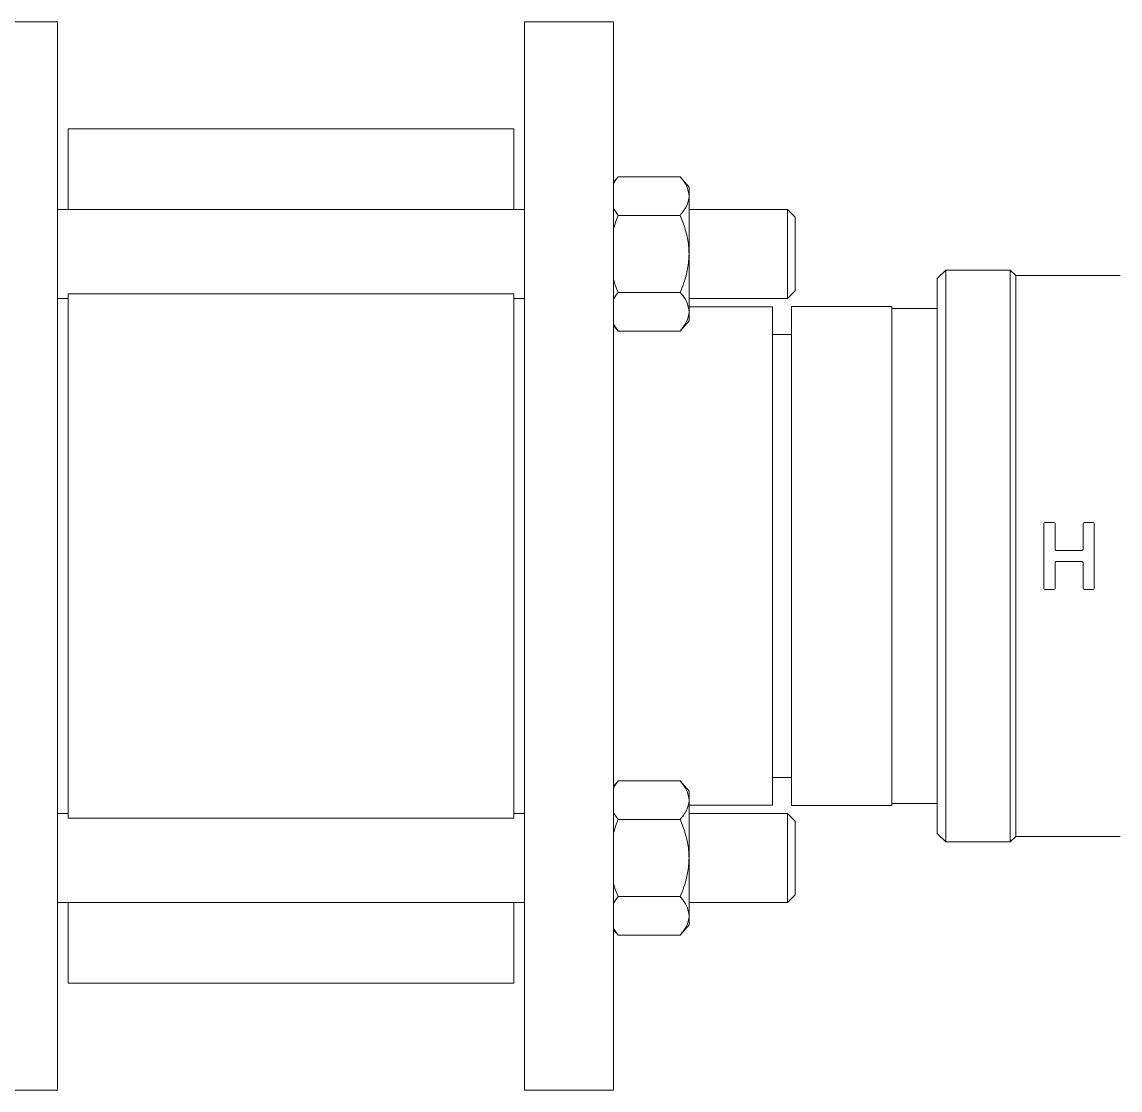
# Model space of a CAD drawing. Extents: x -6836 to 13740, y -142 to 3166.
# Drawn here: x 1485.2 to 1492.72, y 2915.82 to 2923.13 of the extents above; entities that cross this region are included whole.
import ezdxf

# ---------------------------------------------------------------- set-up
doc = ezdxf.new("R2010")
doc.units = 0
doc.header["$LTSCALE"] = 18
doc.header["$MEASUREMENT"] = 0
doc.layers.add('P-EQMT-N', color=3, linetype='Continuous')

# ---------------------------------------------------------------- blocks, each defined once
blk = doc.blocks.new('A$C472C50F8')
at = {"linetype": 'Continuous', "lineweight": 0}
for p, q in [((24.4458, 19.1296), (23.6463, 19.1296)), ((24.4458, 15.4733), (24.4458, 19.1296)), ((28.2531, 19.1296), (27.6438, 19.1296)), ((27.6438, 19.1296), (27.6438, 12.888)), ((28.2531, 19.1296), (28.2531, 12.888)), ((27.5706, 18.3983), (24.5189, 18.3983)), ((24.5189, 18.3983), (24.5189, 17.8463)), ((27.5706, 18.3983), (27.5706, 17.8463)), ((28.2848, 18.0696), (28.2531, 18.0328)), ((28.2848, 18.0696), (28.708, 18.0696)), ((28.7689, 17.9989), (28.708, 18.0696)), ((28.7689, 17.9376), (28.7689, 17.9989)), ((28.7689, 17.5416), (28.7689, 17.9376)), ((27.6438, 17.8463), (24.4458, 17.8463)), ((28.2848, 17.8056), (28.2531, 17.8515)), ((29.4435, 17.8463), (28.7689, 17.8463)), ((29.4963, 17.7936), (29.4435, 17.8463)), ((29.4435, 17.5416), (29.4435, 17.8463)), ((28.2848, 17.8056), (28.708, 17.8056)), ((29.4963, 17.5416), (29.4963, 17.7936)), ((28.7689, 17.1456), (28.7689, 17.5416)), ((29.4435, 17.2369), (29.4435, 17.5416)), ((29.4963, 17.2897), (29.4963, 17.5416)), ((30.5259, 17.431), (30.4683, 17.3734)), ((30.4683, 17.3734), (30.4683, 13.5732)), ((30.9673, 17.431), (30.5259, 17.431)), ((30.5259, 17.431), (30.5259, 13.5156)), ((31.0057, 17.3926), (30.9673, 17.431)), ((30.9673, 17.431), (30.9673, 13.5156)), ((31.7195, 17.3926), (31.0057, 17.3926)), ((31.0057, 17.3926), (31.0057, 13.554)), ((29.4435, 17.2369), (29.4963, 17.2897)), ((24.4458, 17.2369), (24.5189, 17.2369)), ((27.5706, 17.2674), (24.5189, 17.2674)), ((24.5189, 17.2674), (24.5189, 13.6792)), ((27.5706, 17.2674), (27.5706, 13.6792)), ((27.5706, 17.2369), (27.6438, 17.2369)), ((28.2848, 17.2776), (28.708, 17.2776)), ((28.7689, 17.2369), (29.4435, 17.2369)), ((29.3412, 17.1796), (28.7689, 17.1796)), ((28.7689, 17.0843), (28.7689, 17.1456)), ((29.3412, 17.1796), (29.3412, 14.2668)), ((29.4709, 17.1826), (30.1583, 17.1826)), ((29.4709, 17.1256), (29.4709, 17.1826)), ((30.1583, 17.1826), (30.1583, 17.1256)), ((30.4683, 17.1684), (30.1583, 17.1684)), ((28.708, 17.0136), (28.7689, 17.0843)), ((29.4709, 16.2397), (29.4709, 17.1256)), ((30.1583, 16.2397), (30.1583, 17.1256)), ((28.2848, 17.0136), (28.2531, 17.0595)), ((28.2531, 17.0504), (28.2848, 17.0136)), ((28.2848, 17.0136), (28.708, 17.0136)), ((29.4709, 16.9904), (29.3412, 16.9904)), ((29.4709, 16.1019), (29.4709, 16.2397)), ((30.1583, 16.2397), (30.1583, 16.1019)), ((29.4709, 14.8479), (29.4709, 16.1019)), ((30.1583, 14.8479), (30.1583, 16.1019)), ((31.1977, 15.4733), (31.1977, 15.696)), ((31.2053, 15.7036), (31.2668, 15.7036)), ((31.2744, 15.696), (31.2744, 15.5194)), ((31.4664, 15.5194), (31.4664, 15.696)), ((31.474, 15.7036), (31.5355, 15.7036)), ((31.5431, 15.696), (31.5431, 15.4733)), ((31.2821, 15.5117), (31.4587, 15.5117)), ((24.4458, 11.8171), (24.4458, 15.4733)), ((31.1977, 15.2507), (31.1977, 15.4733)), ((31.2744, 15.4273), (31.2744, 15.2507)), ((31.4587, 15.4349), (31.2821, 15.4349)), ((31.4664, 15.2507), (31.4664, 15.4273)), ((31.5431, 15.4733), (31.5431, 15.2507)), ((31.2668, 15.243), (31.2053, 15.243)), ((31.5355, 15.243), (31.474, 15.243)), ((29.4709, 14.7099), (29.4709, 14.8479)), ((30.1583, 14.8479), (30.1583, 14.7099)), ((29.4709, 13.8224), (29.4709, 14.7099)), ((30.1583, 13.8224), (30.1583, 14.7099)), ((29.3412, 14.2668), (29.3412, 13.7671)), ((28.2848, 13.9331), (28.2531, 13.8963)), ((28.2848, 13.9331), (28.708, 13.9331)), ((28.7689, 13.8623), (28.708, 13.9331)), ((29.3412, 13.9562), (29.4709, 13.9562)), ((28.7689, 13.8011), (28.7689, 13.8623)), ((28.7689, 13.405), (28.7689, 13.8011)), ((28.7689, 13.7671), (29.3412, 13.7671)), ((29.4709, 13.7652), (29.4709, 13.8224)), ((29.4709, 13.7641), (29.4709, 13.7652)), ((29.4709, 13.7641), (30.1583, 13.7641)), ((30.1583, 13.8224), (30.1583, 13.7652)), ((30.1583, 13.7783), (30.4683, 13.7783)), ((30.1583, 13.7641), (30.1583, 13.7652)), ((24.5189, 13.7097), (24.4458, 13.7097)), ((27.6438, 13.7097), (27.5706, 13.7097)), ((28.2848, 13.669), (28.2531, 13.7149)), ((29.4435, 13.7097), (28.7689, 13.7097)), ((29.4963, 13.657), (29.4435, 13.7097)), ((29.4435, 13.405), (29.4435, 13.7097)), ((24.5189, 13.6792), (27.5706, 13.6792)), ((28.2848, 13.669), (28.708, 13.669)), ((29.4963, 13.405), (29.4963, 13.657)), ((30.4683, 13.5732), (30.5259, 13.5156)), ((30.9673, 13.5156), (31.0057, 13.554)), ((31.0057, 13.554), (31.7195, 13.554)), ((30.5259, 13.5156), (30.9673, 13.5156)), ((28.7689, 13.009), (28.7689, 13.405)), ((29.4435, 13.1004), (29.4435, 13.405)), ((29.4963, 13.1531), (29.4963, 13.405)), ((24.4458, 13.1004), (27.6438, 13.1004)), ((24.5189, 13.1004), (24.5189, 12.5483)), ((27.5706, 13.1004), (27.5706, 12.5483)), ((28.2848, 13.141), (28.708, 13.141)), ((28.7689, 13.1004), (29.4435, 13.1004)), ((29.4435, 13.1004), (29.4963, 13.1531)), ((28.7689, 12.9478), (28.7689, 13.009)), ((28.708, 12.877), (28.7689, 12.9478)), ((27.6438, 12.888), (27.6438, 11.8171)), ((28.2848, 12.877), (28.2531, 12.9229)), ((28.2531, 12.9138), (28.2848, 12.877)), ((28.2531, 12.888), (28.2531, 11.8171)), ((28.2848, 12.877), (28.708, 12.877)), ((24.5189, 12.5483), (27.5706, 12.5483)), ((23.6463, 11.8171), (24.4458, 11.8171)), ((27.6438, 11.8171), (28.2531, 11.8171))]:
    blk.add_line(p, q, dxfattribs=at)
for centre, start, end in [((31.2053, 15.696), 90, 180), ((31.2668, 15.696), 0, 90), ((31.474, 15.696), 90, 180), ((31.5355, 15.696), 0, 90), ((31.2053, 15.2507), 180, 270), ((31.2668, 15.2507), 270, 0), ((31.474, 15.2507), 180, 270), ((31.5355, 15.2507), 270, 0)]:
    blk.add_arc(centre, 0.00768, start, end, dxfattribs=at)
for points, knots in [([(28.2531, 18.0236), (28.2574, 18.0318), (28.2657, 18.0475), (28.2786, 18.0624), (28.2848, 18.0696)], [0, 0, 0, 0, 0.519173, 1, 1, 1, 1]), ([(28.7689, 17.9376), (28.7666, 17.9561), (28.7619, 17.9938), (28.7345, 18.0375), (28.7139, 18.0624), (28.708, 18.0696)], [0, 0, 0, 0, 0.406635, 0.827972, 1, 1, 1, 1]), ([(28.708, 17.8056), (28.724, 17.8262), (28.7566, 17.868), (28.7688, 17.9136), (28.7689, 17.937), (28.7689, 17.9376)], [0, 0, 0, 0, 0.484546, 0.986748, 1, 1, 1, 1]), ([(28.2531, 17.715), (28.2571, 17.7297), (28.2655, 17.7607), (28.2782, 17.7902), (28.2848, 17.8056)], [0, 0, 0, 0, 0.475913, 1, 1, 1, 1]), ([(28.7689, 17.5416), (28.7688, 17.5477), (28.7684, 17.5873), (28.7584, 17.6612), (28.734, 17.7427), (28.7144, 17.7901), (28.708, 17.8056)], [0, 0, 0, 0, 0.066921, 0.435838, 0.815268, 1, 1, 1, 1]), ([(28.708, 17.2776), (28.717, 17.3), (28.7384, 17.3528), (28.7631, 17.441), (28.767, 17.5078), (28.7689, 17.5416)], [0, 0, 0, 0, 0.265445, 0.628073, 1, 1, 1, 1]), ([(28.2848, 17.2776), (28.2751, 17.2998), (28.2626, 17.3287), (28.2549, 17.3591), (28.2531, 17.3662)], [0, 0, 0, 0, 0.7686914, 1, 1, 1, 1]), ([(28.2531, 17.2316), (28.2574, 17.2397), (28.2657, 17.2555), (28.2786, 17.2704), (28.2848, 17.2776)], [0, 0, 0, 0, 0.5191713, 1, 1, 1, 1]), ([(28.7689, 17.1456), (28.7666, 17.1641), (28.7619, 17.2017), (28.7345, 17.2455), (28.7139, 17.2704), (28.708, 17.2776)], [0, 0, 0, 0, 0.406635, 0.827972, 1, 1, 1, 1]), ([(28.708, 17.0136), (28.724, 17.0341), (28.7566, 17.076), (28.7688, 17.1216), (28.7689, 17.145), (28.7689, 17.1456)], [0, 0, 0, 0, 0.484546, 0.986748, 1, 1, 1, 1]), ([(31.2744, 15.5194), (31.2745, 15.5189), (31.2745, 15.5178), (31.2752, 15.5158), (31.2766, 15.5137), (31.2792, 15.512), (31.2811, 15.5118), (31.2821, 15.5117)], [0, 0, 0, 0, 0.132174, 0.262416, 0.515846, 0.761701, 1, 1, 1, 1]), ([(31.4587, 15.5117), (31.4596, 15.5118), (31.4616, 15.512), (31.4641, 15.5137), (31.4656, 15.5158), (31.4663, 15.5178), (31.4663, 15.5189), (31.4664, 15.5194)], [0, 0, 0, 0, 0.238299, 0.484154, 0.737584, 0.867826, 1, 1, 1, 1]), ([(31.2821, 15.4349), (31.2811, 15.4348), (31.2792, 15.4346), (31.2766, 15.4329), (31.2752, 15.4308), (31.2745, 15.4288), (31.2745, 15.4278), (31.2744, 15.4273)], [0, 0, 0, 0, 0.238299, 0.484154, 0.737584, 0.867829, 1, 1, 1, 1]), ([(31.4664, 15.4273), (31.4663, 15.4278), (31.4663, 15.4288), (31.4656, 15.4308), (31.4641, 15.4329), (31.4616, 15.4346), (31.4596, 15.4348), (31.4587, 15.4349)], [0, 0, 0, 0, 0.132179, 0.262426, 0.515854, 0.761704, 1, 1, 1, 1]), ([(28.2531, 13.887), (28.2574, 13.8952), (28.2657, 13.9109), (28.2786, 13.9259), (28.2848, 13.9331)], [0, 0, 0, 0, 0.519172, 1, 1, 1, 1]), ([(28.7689, 13.8011), (28.7666, 13.8195), (28.7619, 13.8572), (28.7345, 13.9009), (28.7139, 13.9258), (28.708, 13.9331)], [0, 0, 0, 0, 0.406635, 0.827972, 1, 1, 1, 1]), ([(28.708, 13.669), (28.724, 13.6896), (28.7566, 13.7314), (28.7688, 13.777), (28.7689, 13.8004), (28.7689, 13.8011)], [0, 0, 0, 0, 0.484546, 0.986748, 1, 1, 1, 1]), ([(28.2531, 13.5784), (28.2571, 13.5932), (28.2655, 13.6241), (28.2782, 13.6536), (28.2848, 13.669)], [0, 0, 0, 0, 0.475912, 1, 1, 1, 1]), ([(28.7689, 13.405), (28.7688, 13.4111), (28.7684, 13.4507), (28.7584, 13.5246), (28.734, 13.6061), (28.7144, 13.6535), (28.708, 13.669)], [0, 0, 0, 0, 0.066921, 0.435837, 0.815267, 1, 1, 1, 1]), ([(28.708, 13.141), (28.717, 13.1634), (28.7384, 13.2163), (28.7631, 13.3044), (28.767, 13.3712), (28.7689, 13.405)], [0, 0, 0, 0, 0.265445, 0.628073, 1, 1, 1, 1]), ([(28.2848, 13.141), (28.2751, 13.1632), (28.2626, 13.1921), (28.2549, 13.2225), (28.2531, 13.2296)], [0, 0, 0, 0, 0.7686914, 1, 1, 1, 1]), ([(28.2531, 13.095), (28.2574, 13.1032), (28.2657, 13.1189), (28.2786, 13.1338), (28.2848, 13.141)], [0, 0, 0, 0, 0.5191713, 1, 1, 1, 1]), ([(28.7689, 13.009), (28.7666, 13.0275), (28.7619, 13.0652), (28.7345, 13.1089), (28.7139, 13.1338), (28.708, 13.141)], [0, 0, 0, 0, 0.406635, 0.827972, 1, 1, 1, 1]), ([(28.708, 12.877), (28.724, 12.8976), (28.7566, 12.9394), (28.7688, 12.985), (28.7689, 13.0084), (28.7689, 13.009)], [0, 0, 0, 0, 0.484546, 0.986748, 1, 1, 1, 1])]:
    blk.add_open_spline(points, degree=3, knots=knots, dxfattribs=at)

msp = doc.modelspace()

# ---------------------------------------------------------------- block references
at = {"layer": 'P-EQMT-N'}
msp.add_blockref('A$C472C50F8', (1461, 2904), dxfattribs=at)

doc.saveas('drawing.dxf')
